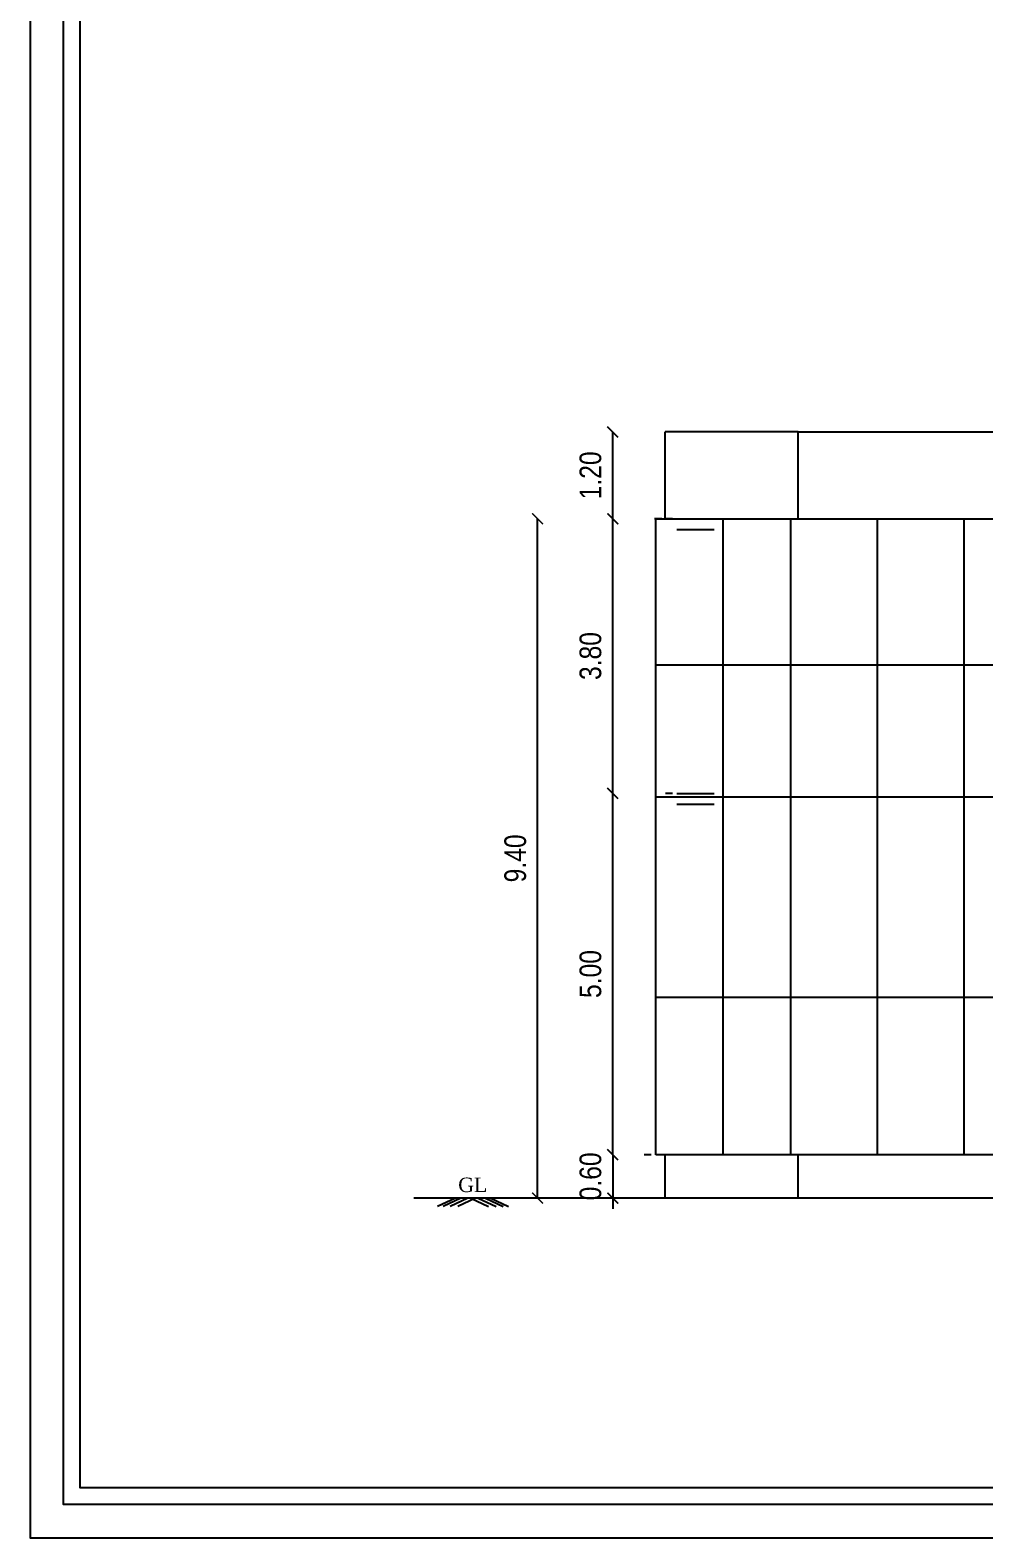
# Model space of a CAD drawing. Header units: metres. Extents: x 1422408 to 2267285, y 4015 to 80428.
# Drawn here: x 2267225.14 to 2267238.33, y 4029.94 to 4050.8 of the extents above; entities that cross this region are included whole.
import ezdxf

# ---------------------------------------------------------------- set-up
doc = ezdxf.new("R2010")
doc.units = ezdxf.units.M
doc.header["$LTSCALE"] = 3.5
doc.header["$MEASUREMENT"] = 0
doc.linetypes.add('DOT2', pattern=[0.125, 0, -0.125])
doc.linetypes.add('HIDDEN', pattern=[0.375, 0.25, -0.125])
doc.layers.get('0').update_dxf_attribs({"linetype": 'CONTINUOUS'})
doc.layers.get('DEFPOINTS').update_dxf_attribs({"linetype": 'CONTINUOUS'})
for name, color, linetype in [('DOORTEXT', 3, 'CONTINUOUS'), ('HAT', 15, 'CONTINUOUS'), ('ID', 3, 'CONTINUOUS'), ('TITLE', 7, 'CONTINUOUS'), ('WALL', 125, 'CONTINUOUS')]:
    doc.layers.add(name, color=color, linetype=linetype)
doc.styles.add('GD', font='romantic.ttf')
doc.styles.add('ID', font='GOTHIC.TTF', dxfattribs={"width": 0.85})
doc.dimstyles.new('1-100-ID', dxfattribs={"dimtxt": 0.3, "dimasz": 0.15, "dimexe": 0.1, "dimexo": 0.06, "dimgap": 0.15, "dimtad": 1, "dimzin": 3, "dimdsep": 46, "dimtxsty": 'ID', "dimblk": 'ARCHTICK', "dimcen": 0, "dimclrd": 252, "dimclre": 252, "dimclrt": 3, "dimadec": 0, "dimazin": 0, "dimtfac": 1, "dimtix": 1, "dimtmove": 2, "dimatfit": 3, "dimldrblk": 'OPEN90', "dimfxl": 0, "dimtolj": 1, "dimtzin": 0, "dimarcsym": 0})

# ---------------------------------------------------------------- blocks, each defined once
blk = doc.blocks.new('_ArchTick')
at = {"color": 0, "linetype": 'ByBlock', "const_width": 0.15}
blk.add_lwpolyline([(-0.5, -0.5), (0.5, 0.5)], dxfattribs=at)
blk = doc.blocks.new('*D183')
at = {"layer": 'DEFPOINTS', "color": 0, "ltscale": 400, "transparency": 16777216}
for p in [(2267233.795, 4035.238), (2267233.202, 4034.638), (2267233.795, 4034.638)]:
    blk.add_point(p, dxfattribs=at)
at = {"layer": 'ID', "color": 252, "lineweight": -2, "ltscale": 400, "transparency": 16777216}
for p, q in [((2267233.202, 4035.238), (2267233.202, 4035.388)), ((2267233.202, 4035.238), (2267233.202, 4034.638)), ((2267233.202, 4034.638), (2267233.202, 4034.488))]:
    blk.add_line(p, q, dxfattribs=at)
at = {"layer": 'ID', "color": 252, "linetype": 'DOT2', "lineweight": -2, "ltscale": 400, "transparency": 16777216}
for p, q in [((2267233.735, 4035.238), (2267233.102, 4035.238)), ((2267233.735, 4034.638), (2267233.102, 4034.638))]:
    blk.add_line(p, q, dxfattribs=at)
at = {"layer": 'ID', "color": 252, "lineweight": -2, "ltscale": 400, "transparency": 16777216, "xscale": 0.15, "yscale": 0.15, "zscale": 0.15}
for p, rotation in [((2267233.202, 4035.238), 270), ((2267233.202, 4034.638), 90)]:
    blk.add_blockref('_ArchTick', p, dxfattribs=dict(at, rotation=rotation))
at = {"layer": 'ID', "color": 3, "ltscale": 400, "transparency": 16777216, "insert": (2267232.894, 4034.938), "char_height": 0.3, "attachment_point": 5, "rotation": 90, "style": 'ID'}
blk.add_mtext('\\A1;0.60', dxfattribs=at)
blk = doc.blocks.new('_Open90')
at = {"color": 0, "linetype": 'ByBlock', "lineweight": -2}
for p, q in [((0, 0), (-1, 0)), ((-0.5, 0.5), (0, 0)), ((0, 0), (-0.5, -0.5))]:
    blk.add_line(p, q, dxfattribs=at)
blk = doc.blocks.new('*D184')
at = {"layer": 'DEFPOINTS', "color": 0, "ltscale": 400, "transparency": 16777216}
for p in [(2267233.202, 4040.238), (2267234.089, 4040.238), (2267233.795, 4035.238)]:
    blk.add_point(p, dxfattribs=at)
at = {"layer": 'ID', "color": 252, "linetype": 'DOT2', "lineweight": -2, "ltscale": 400, "transparency": 16777216}
for p, q in [((2267234.029, 4040.238), (2267233.102, 4040.238)), ((2267233.735, 4035.238), (2267233.102, 4035.238))]:
    blk.add_line(p, q, dxfattribs=at)
at = {"layer": 'ID', "color": 252, "lineweight": -2, "ltscale": 400, "transparency": 16777216}
blk.add_line((2267233.202, 4035.238), (2267233.202, 4040.238), dxfattribs=at)
at = {"layer": 'ID', "color": 252, "lineweight": -2, "ltscale": 400, "transparency": 16777216, "xscale": 0.15, "yscale": 0.15, "zscale": 0.15}
for p, rotation in [((2267233.202, 4040.238), 90), ((2267233.202, 4035.238), 270)]:
    blk.add_blockref('_ArchTick', p, dxfattribs=dict(at, rotation=rotation))
at = {"layer": 'ID', "color": 3, "ltscale": 400, "transparency": 16777216, "insert": (2267232.894, 4037.738), "char_height": 0.3, "attachment_point": 5, "rotation": 90, "style": 'ID'}
blk.add_mtext('\\A1;5.00', dxfattribs=at)
blk = doc.blocks.new('*D185')
at = {"layer": 'DEFPOINTS', "color": 0, "ltscale": 400, "transparency": 16777216}
for p in [(2267233.202, 4044.038), (2267234.089, 4044.038), (2267234.089, 4040.238)]:
    blk.add_point(p, dxfattribs=at)
at = {"layer": 'ID', "color": 252, "linetype": 'DOT2', "lineweight": -2, "ltscale": 400, "transparency": 16777216}
for p, q in [((2267234.029, 4044.038), (2267233.102, 4044.038)), ((2267234.029, 4040.238), (2267233.102, 4040.238))]:
    blk.add_line(p, q, dxfattribs=at)
at = {"layer": 'ID', "color": 252, "lineweight": -2, "ltscale": 400, "transparency": 16777216}
blk.add_line((2267233.202, 4040.238), (2267233.202, 4044.038), dxfattribs=at)
at = {"layer": 'ID', "color": 252, "lineweight": -2, "ltscale": 400, "transparency": 16777216, "xscale": 0.15, "yscale": 0.15, "zscale": 0.15}
for p, rotation in [((2267233.202, 4044.038), 90), ((2267233.202, 4040.238), 270)]:
    blk.add_blockref('_ArchTick', p, dxfattribs=dict(at, rotation=rotation))
at = {"layer": 'ID', "color": 3, "ltscale": 400, "transparency": 16777216, "insert": (2267232.894, 4042.138), "char_height": 0.3, "attachment_point": 5, "rotation": 90, "style": 'ID'}
blk.add_mtext('\\A1;3.80', dxfattribs=at)
blk = doc.blocks.new('*D186')
at = {"layer": 'DEFPOINTS', "color": 0, "ltscale": 400, "transparency": 16777216}
for p in [(2267233.202, 4045.238), (2267234.089, 4045.238), (2267234.089, 4044.038)]:
    blk.add_point(p, dxfattribs=at)
at = {"layer": 'ID', "color": 252, "linetype": 'DOT2', "lineweight": -2, "ltscale": 400, "transparency": 16777216}
for p, q in [((2267234.029, 4045.238), (2267233.102, 4045.238)), ((2267234.029, 4044.038), (2267233.102, 4044.038))]:
    blk.add_line(p, q, dxfattribs=at)
at = {"layer": 'ID', "color": 252, "lineweight": -2, "ltscale": 400, "transparency": 16777216}
blk.add_line((2267233.202, 4044.038), (2267233.202, 4045.238), dxfattribs=at)
at = {"layer": 'ID', "color": 252, "lineweight": -2, "ltscale": 400, "transparency": 16777216, "xscale": 0.15, "yscale": 0.15, "zscale": 0.15}
for p, rotation in [((2267233.202, 4045.238), 90), ((2267233.202, 4044.038), 270)]:
    blk.add_blockref('_ArchTick', p, dxfattribs=dict(at, rotation=rotation))
at = {"layer": 'ID', "color": 3, "ltscale": 400, "transparency": 16777216, "insert": (2267232.894, 4044.638), "char_height": 0.3, "attachment_point": 5, "rotation": 90, "style": 'ID'}
blk.add_mtext('\\A1;1.20', dxfattribs=at)
blk = doc.blocks.new('*D187')
at = {"layer": 'DEFPOINTS', "color": 0, "ltscale": 400, "transparency": 16777216}
for p in [(2267232.161, 4044.038), (2267233.939, 4044.038), (2267233.926, 4034.638)]:
    blk.add_point(p, dxfattribs=at)
at = {"layer": 'ID', "color": 252, "linetype": 'DOT2', "lineweight": -2, "ltscale": 400, "transparency": 16777216}
for p, q in [((2267233.879, 4044.038), (2267232.061, 4044.038)), ((2267233.866, 4034.638), (2267232.061, 4034.638))]:
    blk.add_line(p, q, dxfattribs=at)
at = {"layer": 'ID', "color": 252, "lineweight": -2, "ltscale": 400, "transparency": 16777216}
blk.add_line((2267232.161, 4034.638), (2267232.161, 4044.038), dxfattribs=at)
at = {"layer": 'ID', "color": 252, "lineweight": -2, "ltscale": 400, "transparency": 16777216, "xscale": 0.15, "yscale": 0.15, "zscale": 0.15}
for p, rotation in [((2267232.161, 4044.038), 90), ((2267232.161, 4034.638), 270)]:
    blk.add_blockref('_ArchTick', p, dxfattribs=dict(at, rotation=rotation))
at = {"layer": 'ID', "color": 3, "ltscale": 400, "transparency": 16777216, "insert": (2267231.854, 4039.338), "char_height": 0.3, "attachment_point": 5, "rotation": 90, "style": 'ID'}
blk.add_mtext('\\A1;9.40', dxfattribs=at)

msp = doc.modelspace()

# ---------------------------------------------------------------- linework, layer by layer
at = {"layer": 'DOORTEXT', "linetype": 'Continuous'}
for p, q in [((2267231.0244, 4034.63808), (2267230.7789, 4034.51912)), ((2267231.1009, 4034.63808), (2267230.8554, 4034.51912)), ((2267231.1989, 4034.63808), (2267230.9534, 4034.51912)), ((2267231.3024, 4034.63808), (2267231.0569, 4034.51912)), ((2267231.2374, 4034.63808), (2267231.4829, 4034.51912)), ((2267231.3409, 4034.63808), (2267231.5864, 4034.51912)), ((2267231.4389, 4034.63808), (2267231.6844, 4034.51912)), ((2267231.5154, 4034.63808), (2267231.7609, 4034.51912))]:
    msp.add_line(p, q, dxfattribs=at)
at = {"layer": 'HAT'}
msp.add_lwpolyline([(2267285.06331, 4072.25869), (2267225.14206, 4072.25869), (2267225.14206, 4029.93619), (2267285.06331, 4029.93619)], close=True, dxfattribs=at)
at = {"layer": 'TITLE', "color": 0}
for points in [[(2267225.60188, 4071.79887), (2267284.60349, 4071.79887), (2267284.60349, 4030.39602), (2267225.60188, 4030.39602)], [(2267225.83179, 4071.56896), (2267284.37357, 4071.56896), (2267284.37357, 4030.62593), (2267225.83179, 4030.62593)]]:
    msp.add_lwpolyline(points, close=True, dxfattribs=at)
at = {"layer": 'WALL', "color": 251, "ltscale": 400}
for p, q in [((2267235.76654, 4045.23808), (2267233.92573, 4045.23808)), ((2267233.92573, 4044.03808), (2267233.92573, 4045.23808)), ((2267235.76654, 4044.03808), (2267235.76654, 4045.23808)), ((2267235.76654, 4045.23808), (2267241.70173, 4045.23808)), ((2267233.92573, 4034.63808), (2267233.92573, 4035.23808)), ((2267235.76654, 4034.63808), (2267235.76654, 4035.23808))]:
    msp.add_line(p, q, dxfattribs=at)
at = {"layer": 'WALL', "color": 4, "ltscale": 400}
for p, q in [((2267233.79508, 4035.23808), (2267233.79508, 4044.03808)), ((2267233.79508, 4044.03808), (2267239.42573, 4044.03808)), ((2267234.7303, 4035.23808), (2267234.7303, 4044.03808)), ((2267235.66397, 4035.23808), (2267235.66397, 4044.03808)), ((2267236.86397, 4035.23808), (2267236.86397, 4044.03808)), ((2267238.06397, 4035.23808), (2267238.06397, 4044.03808)), ((2267239.42573, 4042.01308), (2267233.79508, 4042.01308)), ((2267233.79508, 4040.18808), (2267238.67573, 4040.18808)), ((2267239.42573, 4037.41308), (2267233.79508, 4037.41308)), ((2267239.42573, 4035.23808), (2267233.79508, 4035.23808))]:
    msp.add_line(p, q, dxfattribs=at)
at = {"layer": 'WALL', "color": 250, "linetype": 'HIDDEN', "ltscale": 80}
for p, q in [((2267234.08913, 4044.03808), (2267234.60555, 4044.03808)), ((2267234.08913, 4043.88808), (2267234.60555, 4043.88808)), ((2267234.08913, 4040.23808), (2267234.60555, 4040.23808)), ((2267234.08913, 4040.08808), (2267234.60555, 4040.08808))]:
    msp.add_line(p, q, dxfattribs=at)
at = {"layer": 'WALL', "color": 7, "ltscale": 400}
msp.add_line((2267241.92573, 4034.63808), (2267230.45089, 4034.63808), dxfattribs=at)

# ---------------------------------------------------------------- texts
at = {"color": 5, "linetype": 'Continuous', "style": 'GD'}
msp.add_text('GL', height=0.2, dxfattribs=at).set_placement((2267231.0634, 4034.72061))

# ---------------------------------------------------------------- dimensions: what is measured, and where the dimension line sits
at = {"layer": 'ID', "ltscale": 400}
for base, p1, p2, picture, middle in [((2267233.20199, 4045.23808), (2267234.08913, 4044.03808), (2267234.08913, 4045.23808), '*D186', (2267232.89444, 4044.63808)), ((2267232.16119, 4044.03808), (2267233.92573, 4034.63808), (2267233.93913, 4044.03808), '*D187', (2267231.85364, 4039.33808)), ((2267233.20199, 4044.03808), (2267234.08913, 4040.23808), (2267234.08913, 4044.03808), '*D185', (2267232.89444, 4042.13808)), ((2267233.20199, 4040.23808), (2267233.79508, 4035.23808), (2267234.08913, 4040.23808), '*D184', (2267232.89444, 4037.73808)), ((2267233.20199, 4034.63808), (2267233.79508, 4035.23808), (2267233.79508, 4034.63808), '*D183', (2267232.89444, 4034.93808))]:
    dim = msp.add_linear_dim(base=base, p1=p1, p2=p2, angle=90, dimstyle='1-100-ID', dxfattribs=at)
    dim.commit()
    dim.dimension.update_dxf_attribs({"geometry": picture, "text_midpoint": middle})

doc.saveas('drawing.dxf')
